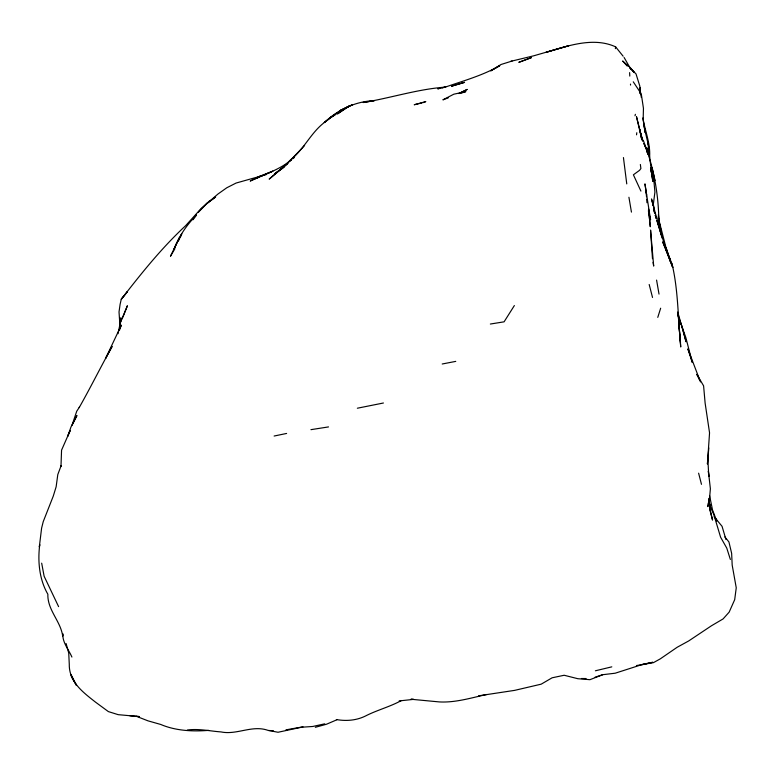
<?xml version="1.0" encoding="UTF-8"?>
<svg xmlns="http://www.w3.org/2000/svg" width="775" height="775" viewBox="0 0 775 775"><rect width="100%" height="100%" fill="white"/><g stroke="black" fill="none" stroke-linecap="round" stroke-linejoin="round"><path stroke-width="1.16" d="M653.218 202.469L653.819 209.347L653.218 202.469L652.918 205.472M649.547 157.829C650.806 144.131 645.062 131.246 642.872 117.945M62.843 634.018L62.707 636.178C60.692 621.095 47.352 610.158 47.856 594.231C39.312 579.564 37.568 561.216 39.758 544.641L39.322 546.908L41.598 528.182L43.245 521.614L53.281 496.087L56.139 486.787L57.796 474.552L61.157 465.62L60.973 466.511L61.564 450.149L70.254 430.387L67.725 436.277L70.99 426.967L76.938 415.555L71.93 425.436L76.754 411.176L79.505 407.049L79.215 407.543C90.636 387.364 100.847 366.759 112.123 346.425L105.536 358.515L121.326 325.161L119.369 330.46M62.833 633.94C62.329 642.417 68.704 649.595 71.91 657.064M708.805 447.931L707.41 464.031L709.551 432.847L705.124 403.097L703.593 385.834L696.841 374.344L699.428 379.74M708.195 503.101L707.856 506.618L709.261 501.551L710.384 488.793L708.369 471.161L708.796 476.47L707.827 458.655M641.254 97.321L640.954 93.388L633.262 81.821M636.537 134.821L636.798 132.719M615.36 48.651L615.602 46.839C593.524 36.716 567.988 45.803 546.036 52.312L568.753 45.744L533.539 55.858L510.686 61.351M118.042 333.725L120.193 323.049L127.4 305.747L123.089 316.684M122.372 318.554L122.76 316.772M635.016 115.795L635.374 114.312M657.772 317.382L660.658 308.208M120.193 323.049L122.053 317.895M180.43 236.937L181.767 233.75L178.347 241.199M179.451 237.431L174.123 248.988C178.996 236.21 186.891 224.721 196.492 215.043L192.975 219.78M176.952 242.817L170.471 256.254L174.908 248.736M514.368 305.553L504.089 321.828L490.352 324.037M127.352 291.758L121.258 299.286L120.106 304.323L119.021 311.928L119.96 325.926M127.468 291.555L121.258 299.286C141.186 273.546 161.617 247.99 185.593 225.719L201.18 208.465L217.959 194.031L226.755 187.792L236.094 183.045L266.251 174.578M304.604 145.506L288.968 161.762L291.584 159.64C280.463 169.105 266.484 173.755 253.222 179.287L258.647 177.32M206.46 203.718L215.576 197.024L206.46 203.718L198.419 212.098L209.434 200.938M288.329 162.992L269.177 179.112L287.496 163.428L281.17 169.318L290.48 159.921C303.945 149.401 310.659 133 324.328 122.518C337.929 109.74 355.541 101.263 374.373 100.663L363.194 102.523C390.745 98.018 417.308 89.212 445.257 87.12C463.683 80.745 482.757 75.456 499.749 65.71L490.72 70.874L500.989 64.509L512.072 61.041M294.345 157.315L292.785 158.701L294.277 157.383M334.703 114.526L324.328 122.518L334.703 114.526L337.755 113.169M341.949 109.633L329.888 117.965L335.459 114.71M458.839 93.562L467.238 89.406L459.003 93.446M401.489 700.484C389.883 706.868 377.028 710.045 365.277 716.11C356.297 720.488 346.183 721.273 336.427 719.558M336.786 719.82L326.488 724.238L315.328 727.308M602.562 674.812L589.94 679.685L577.83 678.706L564.161 675.257L552.11 677.805L541.212 684.16L514.697 690.36L478.495 695.843M422.927 102.688L425.804 101.593L414.218 104.751L421.832 102.939M448.318 97.815L442.893 99.849L453.811 94.201L465.853 91.605L460.331 93.475M595.093 677.176L602.64 674.715L615.214 673.204L640.16 665.183L652.724 662.276L642.087 664.446M595.384 670.792L611.804 666.849M437.952 88.796L445.78 86.955L442.099 87.846M437.894 88.815L439.997 88.331M324.725 723.831L312.78 726.475L301.63 727.221L278.031 732.259L268.053 730.379C252.166 724.693 236.898 735.243 220.991 731.92C209.686 731.087 198.826 728.5 187.395 729.982M486.748 694.477C471.123 697.868 455.593 702.78 439.406 701.927L410.944 699.244L413.521 699.379L399.154 700.929M274.118 436.034L286.614 433.448M357.353 408.222L383.431 403M636.42 665.56L653.412 662.664L660.3 658.857L677.166 647.27L688.684 640.954L711.373 625.822L723.085 618.925L729.159 612.134L734.69 599.685L736.25 587.808L732.181 565.072L731.639 553.35L728.926 541.948L724.896 536.949M442.205 363.998L455.758 361.382M285.927 729.876L291.584 728.829M292.727 728.626L303.006 726.843M310.94 429.66L328.513 426.918M208.708 730.36C192.81 731.668 175.605 730.815 160.764 724.47L147.947 720.827L136.39 716.313L118.178 714.666L108.374 711.595L95.461 702.102C83.138 692.404 68.907 681.923 69.275 664.252L68.733 653.054L66.098 643.55M581.405 678.512L586.094 678.542M268.673 730.505L273.313 730.68M136.39 716.313L139.393 716.575M129.783 715.742L139.074 716.546M627.256 66.078L622.635 60.992L630.327 67.687L634.347 72.588L629.668 67.512L636.004 73.877L639.801 86.044L640.596 94.453M624.098 57.476L630.753 69.091M714.182 516.799L722.058 526.312L725.942 539.497M615.602 46.839L623.129 56.207M715.8 518.921L716.923 520.374M715.8 519.541L716.71 521.033L712.525 509.96L709.561 495.535M656.997 220.497L666.636 251.342L672.71 267.414L672.032 263.878L662.693 241.858L672.71 267.414M640.915 191.086L633.398 174.801L639.559 170.316L640.896 168.553L640.353 164.474M58.6 606.631L44.127 576.251L41.676 563.163M650.738 168.766L652.443 173.048L650.738 167.71M700.464 381.91L687.948 349.099M656.871 220.575L662.334 238.477M658.343 216.002L658.818 226.058C659.157 200.338 655.175 174.685 646.931 150.331L647.251 152.694M710.723 508.662L708.893 503.692L713.697 514.222L720.605 537.211L726.785 548.138L730.37 559.463M666.016 247.69L669.813 258.927M669.697 258.889L665.899 247.273L658.324 217.843M687.9 349.031L692.23 362.351L685.836 337.561L678.997 318.293L681.37 324.919L677.873 312.47M650.622 168.572L653.654 178.386L654.923 192.055L653.18 205.52L651.494 198.962L661.424 235.29M655.301 215.159L656.241 218.424M708.621 500.921L710.772 508.565M655.272 215.237L656.192 218.521M709.609 508.884L712.554 520.073L709.755 508.274L709.028 498.286M708.592 501.115L710.694 509.223L708.728 499.081M649.179 284.483L652.521 297.455M642.601 140.992L642.039 138.803L643.521 140.963L648.336 154.118L643.918 143.443L649.528 156.521L652.908 181.457L651.494 174.53M698.614 473.176L701.472 484.327M643.618 124.727L648.394 145.09L649.285 155.601L648.123 142.784L648.394 145.09M644.722 130.471L645.246 132.602L643.153 119.786L643.453 108.355L641.477 95.238M641.7 138.638L640.983 134.143L642.64 140.827L636.488 116.676L640.944 135.712M648.346 210.781L650.564 219.809L644.936 183.859L646.65 195.068M709.396 504.002L710.452 508.478M652.085 167.71L655.02 180.527M677.689 312.877L678.512 316.743L677.66 312.073M670.23 261.272L669.309 256.757L669.639 258.986M650.554 169.919L651.019 172.224M658.382 217.978L661.094 231.289L658.653 219.809L659.409 222.745L658.392 214.549M672.032 263.878C677.612 287.36 677.883 311.55 679.82 335.478M656.58 280.085L659.021 294.103M708.805 500.495L709.202 502.83M628.922 197.257L631.441 212.108M640.983 134.143L641.903 139.665M653.063 262.367L653.683 266.077L650.564 230.039L652.482 258.714M678.58 322.574L680.518 342.579M626.762 183.907L623.439 157.567M640.247 93.233L639.859 89.793L640.189 93.339M630.472 84.078L630.579 85.076M678.977 324.957L679.123 326.653L678.309 315.599L680.721 346.987L680.092 338.937M646.166 192.084L646.515 196.811M646.699 199.175L646.96 202.721M640.596 94.724L640.189 87.808L640.402 93.756M629.62 72.627L629.784 76.095M120.338 324.58L120.173 317.818L120.212 326.004M283.912 167.08L274.592 173.842L283.912 167.08M347.258 107.144L337.454 113.925L349.69 105.817L352.199 104.906L339.46 110.893L349.69 105.817L347.258 107.144M259.819 176.245L250.199 181.05L272.829 171.178L259.819 176.245M530.139 58.077L518.804 62.339L531.379 57.641L530.139 58.077M464.535 82.373L451.534 86.199L464.535 82.373M76.531 685.497L71.503 676.691L71.087 674.628L76.531 685.497M682.736 329.191L681.525 325.306L686.04 341.775L682.736 329.191M654.681 212.989L653.751 209.734L654.662 213.047M641.729 139.442L639.879 129.677L641.71 139.539M650.293 226.629L648.53 209.182L650.293 226.629M647.638 153.799L646.97 147.87L647.59 153.76"/></g></svg>
